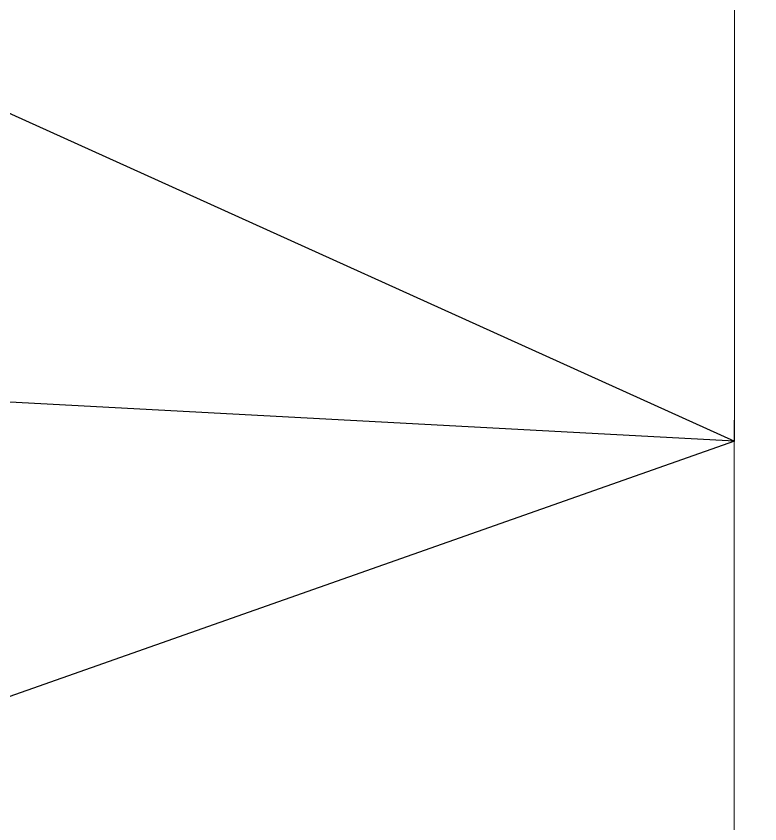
# Model space of a CAD drawing. Header units: millimetres. Extents: x 348 to 2201, y 118 to 1049.
# Drawn here: x 876.78 to 881.63, y 665.93 to 671.19 of the extents above; entities that cross this region are included whole.
import ezdxf

# ---------------------------------------------------------------- set-up
doc = ezdxf.new("R2010")
doc.units = ezdxf.units.MM
doc.layers.add('206_MURO_E_MURO_ARRIMO', color=7, linetype='Continuous', lineweight=18)
doc.layers.add('PA6_TERRENO', color=6, linetype='Continuous', lineweight=18)

msp = doc.modelspace()

# ---------------------------------------------------------------- linework, layer by layer
for p, q in [((873.1067, 672.1949), (881.4631, 668.4184)), ((881.4631, 668.4184), (873.0547, 668.8711)), ((881.4631, 668.4184), (873.001, 665.4383))]:
    msp.add_line(p, q)
at = {"layer": '206_MURO_E_MURO_ARRIMO'}
msp.add_line((881.4447, 596.5758), (881.4733, 708.4204), dxfattribs=at)
at = {"layer": 'PA6_TERRENO'}
msp.add_lwpolyline([(881.4529, 628.4164), (881.4733, 708.4204), (943.2638, 711.7029), (942.8513, 628.4164)], close=True, dxfattribs=at)

doc.saveas('drawing.dxf')
